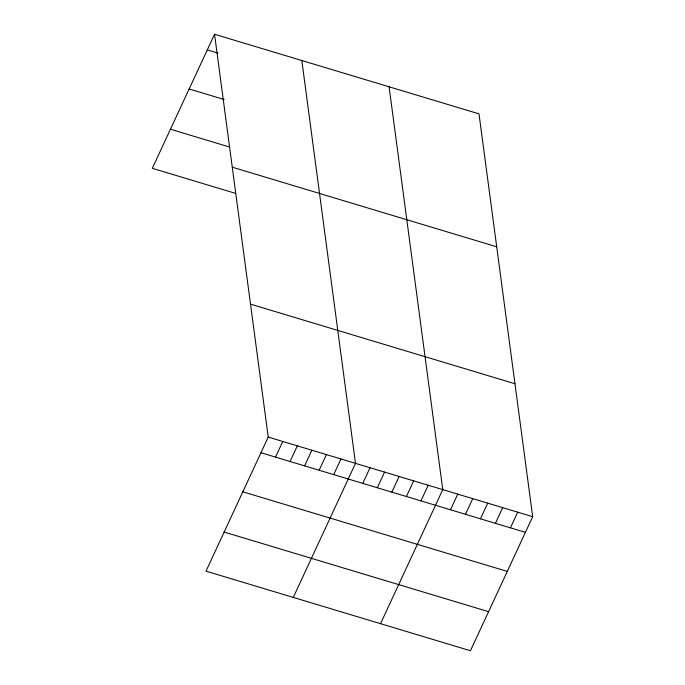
<?xml version="1.0" encoding="UTF-8"?>
<svg xmlns="http://www.w3.org/2000/svg" width="685" height="685" viewBox="0 0 685 685"><rect width="100%" height="100%" fill="white"/><g stroke="black" fill="none" stroke-linecap="round" stroke-linejoin="round"><path stroke-width="1.03" d="M214.551 34.25L268.229 437.081L206.005 571.136L470.449 650.75L532.682 516.687L478.995 113.864L214.551 34.25L152.318 168.313L235.708 193.418M275.507 457.109L282.777 441.457M290.055 461.493L297.324 445.832M304.602 465.868L311.863 450.216M319.142 470.244L326.411 454.592M333.689 474.628L340.959 458.967M293.274 597.414L355.498 463.351L301.82 60.52M362.776 483.379L370.046 467.727M377.324 487.763L384.585 472.102M391.863 492.138L399.132 476.486M406.41 496.514L413.68 480.861M420.958 500.898L428.219 485.245M380.535 623.684L442.767 489.621L389.089 86.789M450.482 509.786L457.751 494.133M465.475 514.298L472.736 498.646M480.459 518.81L487.72 503.158M495.443 523.323L502.704 507.662M510.428 527.835L517.689 512.174M207.281 49.902L217.95 53.113M189.146 88.981L224.055 99.488M170.462 129.234L228.636 146.753M232.266 167.183L496.711 246.797M250.522 304.149L514.966 383.754M268.229 437.081L532.682 516.687M260.968 452.734L525.412 532.339M242.824 491.804L507.277 571.418M224.141 532.065L488.585 611.679"/></g></svg>
